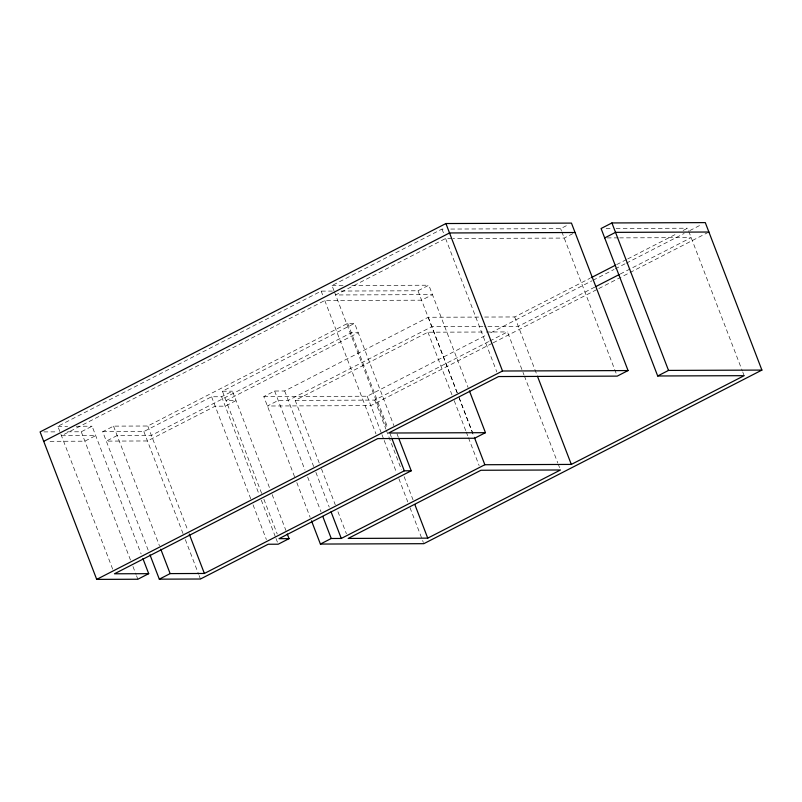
<?xml version="1.0" encoding="UTF-8"?>
<svg xmlns="http://www.w3.org/2000/svg" width="802" height="802" viewBox="0 0 802 802"><rect width="100%" height="100%" fill="white"/><g stroke="black" fill="none" stroke-linecap="round" stroke-linejoin="round"><path stroke-width="0.6" stroke-dasharray="4.01 3.01" d="M112.681 569.149L57.854 426.323L321.171 291.116L332.339 291.076M334.013 290.785L332.008 285.552L441.992 229.081L445.732 229.061M451.847 238.465L445.601 238.495L335.617 294.966L432.458 294.625L421.621 300.189L324.78 300.529L61.463 435.737L95.709 435.616L84.872 441.18L47.458 441.321M67.538 431.817L81.253 431.767L92.09 426.203L141.132 553.951M148.169 550.162L102.696 431.697L113.533 426.133L147.768 426.012L347.697 323.346L354.614 323.326L393.852 425.551M102.696 431.697L143.849 431.546L211.578 396.769L221.613 396.739L232.44 391.175L269.903 488.749M261.652 493.43L222.415 391.206L354.614 323.326M341.03 291.046L418.002 290.775L428.839 285.211L468.077 387.436M450.734 229.051L560.618 228.66L568.197 224.76M572.899 233.623L564.227 238.074L453.1 238.465M294.575 476.769L263.798 396.589L274.635 391.025L284.67 390.985L428.248 317.261L479.616 317.081M319.246 463.025L295.196 400.378L427.937 332.208L485.11 332.008M484.629 317.061L514.704 316.95L590.041 278.264M616.638 264.61L626.603 259.497M627.715 258.926L677.57 233.322M683.103 230.485L687.545 228.209L688.347 230.294M263.798 396.589L367.206 396.218L486.202 335.116M490.654 332.83L591.856 280.86M592.969 280.289L614.101 269.442M615.214 268.87L625.219 263.728M626.332 263.166L684.166 233.462M689.72 230.615L701.961 224.329M295.196 400.378L374.745 400.088L488.679 341.582M489.781 341.02L507.486 331.928L523.957 374.855M594.763 287.116L518.323 326.364L484.488 326.484M620.247 274.023L691.154 237.623L619.725 237.873M492.047 343.386L370.825 405.632L267.417 406.002L278.254 400.439L288.279 400.398L431.857 326.675L483.235 326.494M493.16 342.815L597.691 289.131M598.803 288.56L707.795 232.6M606.091 228.5L611.104 228.48M616.116 228.46L687.545 228.209M607.194 237.913L618.472 237.873M332.008 285.552L344.419 285.512M351.867 285.482L428.839 285.211M486.353 332.008L507.486 331.928M222.415 391.206L232.44 391.175M57.854 426.323L67.639 426.293M76.2 426.263L92.09 426.203M43.839 431.907L57.564 431.857M688.748 231.347L742.361 371.035M742.812 372.188L744.146 375.677M560.618 228.66L561.42 230.745M561.821 231.798L616.327 373.802M514.704 316.95L537.019 375.095M524.408 376.018L557.801 463.025M558.252 464.188L559.585 467.666M441.992 229.081L443.596 233.262M445.601 238.495L496.819 371.907M428.248 317.261L457.24 392.8M459.025 397.441L472.829 433.401M418.002 290.775L457.24 393M459.025 397.642L474.614 438.243M427.937 332.208L451.987 394.865M454.213 400.659L465.792 430.824M466.233 431.987L468.017 436.629M468.458 437.782L479.155 465.631M396.97 433.671L398.303 437.15M347.697 323.346L387.827 427.887M390.053 433.692L391.386 437.17M334.414 291.828L386.835 428.378M374.745 400.088L385.872 429.09M386.323 430.253L401.461 469.701M404.138 476.659L413.04 499.857M367.206 396.218L381.511 433.471M381.952 434.634L383.737 439.275M384.178 440.438L396.649 472.919M398.875 478.714L407.787 501.922M410.012 507.716L423.376 542.523M321.171 291.116L322.775 295.306M324.78 300.529L375.998 433.942M321.472 468.819L335.276 504.789M337.953 511.746L346.414 533.791M284.67 390.985L313.662 466.523M315.888 472.328L329.251 507.125M274.635 391.025L304.971 470.042M307.637 477L321 511.806M296.81 482.563L310.163 517.37M272.129 494.553L285.933 530.513M263.878 499.235L277.241 534.032M221.613 396.739L259.066 494.313M261.292 500.117L275.547 537.24M275.988 538.403L278.214 544.207M211.578 396.769L250.815 498.994M253.041 504.799L266.404 539.596M147.768 426.012L187.899 530.553M143.849 431.546L183.097 533.771M185.322 539.566L198.675 574.372M199.127 575.535L200.46 579.014M113.533 426.133L159.458 545.751M81.253 431.767L130.736 560.678M132.962 566.473L136.079 574.593M136.53 575.756L137.864 579.234M117.152 435.546L106.315 441.11L147.468 440.96L215.197 406.183L225.222 406.153L236.059 400.589L226.024 400.619L358.223 332.74L351.306 332.76L151.388 435.416L117.152 435.546"/><path stroke-width="1.2" d="M469.421 390.915L485.451 432.679L388.609 433.02L498.593 376.549L617.219 376.128L628.056 370.564L571.455 223.096L445.912 223.537L40.1 431.917L96.711 579.385L137.864 579.234L148.701 573.671L142.906 558.593M43.709 441.331L449.521 232.951L575.064 232.51M320.409 544.057L423.817 543.686L761.9 370.083L705.289 222.615L611.916 222.946L601.079 228.51L657.69 375.978L744.146 375.677L571.315 464.418L484.849 464.729L341.271 538.453L331.246 538.493L320.409 544.057L311.507 520.849M604.688 237.923L615.525 232.359L708.908 232.029M591.154 277.703L615.525 265.181M595.876 286.545L619.134 274.595M96.711 579.385L502.513 371.005L628.056 370.564M149.954 554.794L159.307 579.164L170.144 573.6L204.38 573.47L404.308 470.814L411.225 470.794L398.754 438.313M411.225 470.794L279.026 538.673L289.051 538.643L287.266 534.002M485.451 432.679L474.614 438.243L377.772 438.584L114.455 573.791L148.701 573.671M289.051 538.643L278.214 544.207L268.189 544.237L200.46 579.014L159.307 579.164M657.69 375.978L668.517 370.414L761.9 370.083M427.737 538.142L560.478 469.982L480.929 470.263L348.188 538.433L427.737 538.142L414.824 504.498M611.916 222.946L668.517 370.414M537.47 376.248L571.315 464.418M445.912 223.537L502.513 371.005M474.614 438.042L484.849 464.729M391.837 438.333L404.308 470.814M331.036 511.766L341.271 538.453M322.785 516.448L331.246 538.493M189.242 534.032L204.38 573.47M160.791 549.23L170.144 573.6"/></g></svg>
